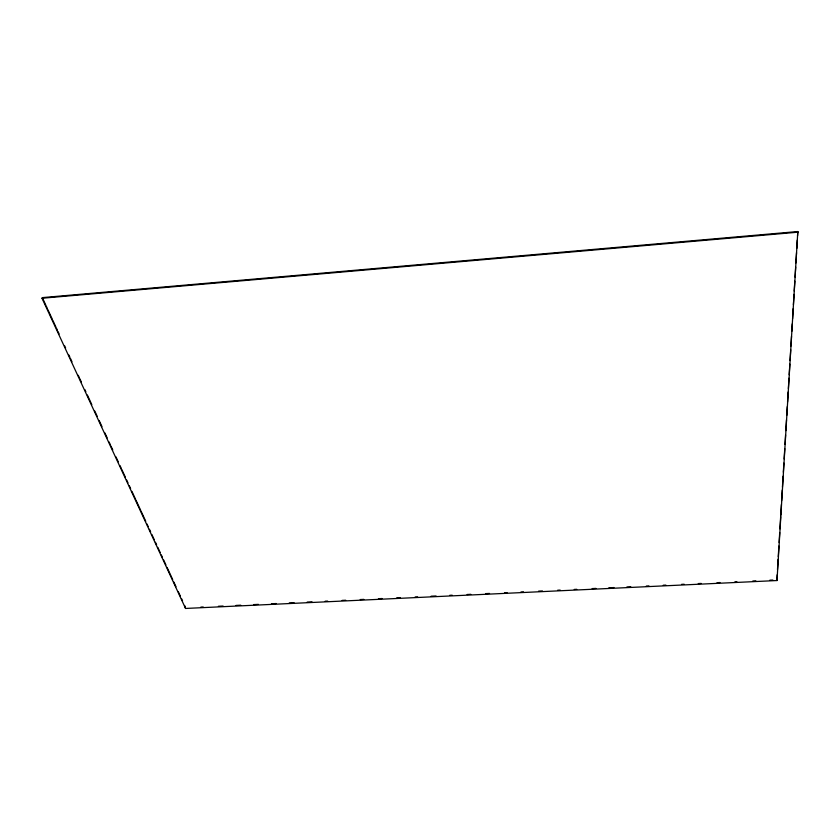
<?xml version="1.0" encoding="UTF-8"?>
<svg xmlns="http://www.w3.org/2000/svg" width="840" height="840" viewBox="0 0 840 840"><rect width="100%" height="100%" fill="white"/><g stroke="black" fill="none" stroke-linecap="round" stroke-linejoin="round"><path stroke-width="1.26" d="M777.168 574.78L777 580.534L185.566 608.454L42 298.252L42.326 297.623L797.811 231.546L777 580.534M777.483 569.667L778.102 559.293M778.26 556.668L778.9 546.063M779.111 542.493L779.709 532.539M779.929 528.875L780.654 516.831M780.77 514.962L781.4 504.546M781.63 500.714L782.271 490.056M782.439 487.116L783.101 476.207M783.342 472.206L783.888 463.082M784.14 458.987L784.76 448.634M785.012 444.455L785.578 434.931M785.841 430.647L786.492 419.832M786.755 415.454L787.29 406.602M787.553 402.139L788.162 391.986M788.372 388.563L788.991 378.189M789.201 374.703L789.841 364.119M790.052 360.549L790.702 349.745M790.923 346.101L791.511 336.305M791.816 331.349L792.256 323.862M792.561 318.812L793.181 308.627M793.412 304.762L794.031 294.368M794.231 291.092L794.829 281.159M795.071 277.158L795.679 267.026M795.921 262.941L796.541 252.62M796.793 248.451L797.297 240.051M797.559 235.809L797.811 231.546M185.566 608.454L184.684 605.504M42 298.252L798 232.186M200.886 607.089L203.217 606.974M218.411 606.26L223.094 606.039M236.009 605.43L240.723 605.199M253.691 604.59L258.426 604.37M271.457 603.75L276.203 603.529M289.286 602.91L294.063 602.679M307.209 602.059L311.997 601.828M325.195 601.209L327.6 601.094M342.069 600.411L345.692 600.243M360.213 599.55L363.856 599.382M378.441 598.689L382.095 598.521M396.753 597.828L400.428 597.65M415.149 596.957L417.606 596.841M431.151 596.2L436.086 595.97M449.705 595.319L452.183 595.203M467.082 594.5L470.82 594.321M485.793 593.618L489.542 593.439M504.588 592.725L507.098 592.61M520.937 591.958L523.457 591.832M538.629 591.119L542.42 590.94M557.655 590.216L560.196 590.1M574.224 589.438L576.775 589.312M592.126 588.588L595.98 588.409M608.832 587.8L613.988 587.559M626.892 586.94L630.767 586.761M646.327 586.026L648.921 585.9M663.243 585.228L665.847 585.102M681.534 584.356L684.159 584.241M698.26 583.569L701.222 583.433M717.034 582.676L720.006 582.54M734.895 581.837L736.89 581.742M752.829 580.986L755.832 580.85M769.839 580.188L772.852 580.041M42.756 298.557L44.048 301.35M44.478 302.274L45.759 305.046M46.19 305.97L47.46 308.731M47.88 309.645L49.161 312.396M49.581 313.31L50.841 316.04M51.261 316.943L52.521 319.662M52.931 320.565L54.191 323.274M54.6 324.177L55.849 326.865M56.396 328.052L57.498 330.435M58.044 331.621L59.147 333.994M64.554 345.702L65.636 348.022M68.828 354.942L69.888 357.231M70.413 358.376L71.998 361.788M78.225 375.27L79.254 377.496M79.769 378.599L81.302 381.917M84.851 389.582L85.859 391.766M87.36 395.01L91.823 404.67M94.763 411.033L97.198 416.283M99.13 420.462L101.997 426.678M104.843 432.831L107.195 437.913M109.064 441.956L110.46 444.969M110.922 445.967L112.76 449.957M115.962 456.876L118.23 461.769M120.026 465.665L121.37 468.573M121.821 469.529L124.037 474.338M124.478 475.293L125.36 477.204M126.683 480.05L127.995 482.885M129.297 485.709L130.599 488.523M131.891 491.327L134.043 495.968M134.463 496.892L135.744 499.653M136.164 500.567L139.125 506.961M139.545 507.864L140.794 510.584M141.215 511.476L144.113 517.755M144.532 518.648L145.761 521.315M146.99 523.971L148.208 526.617M149.425 529.242L150.644 531.867M151.841 534.471L154.245 539.658M155.431 542.231L156.618 544.793M157.794 547.355L160.146 552.426M161.311 554.946L162.466 557.456M163.632 559.954L165.921 564.921M167.066 567.389L170.079 573.92M170.457 574.728L172.694 579.569M173.806 581.984L176.022 586.761M178.216 591.507L180.39 596.211M181.472 598.542L182.553 600.873"/></g></svg>
